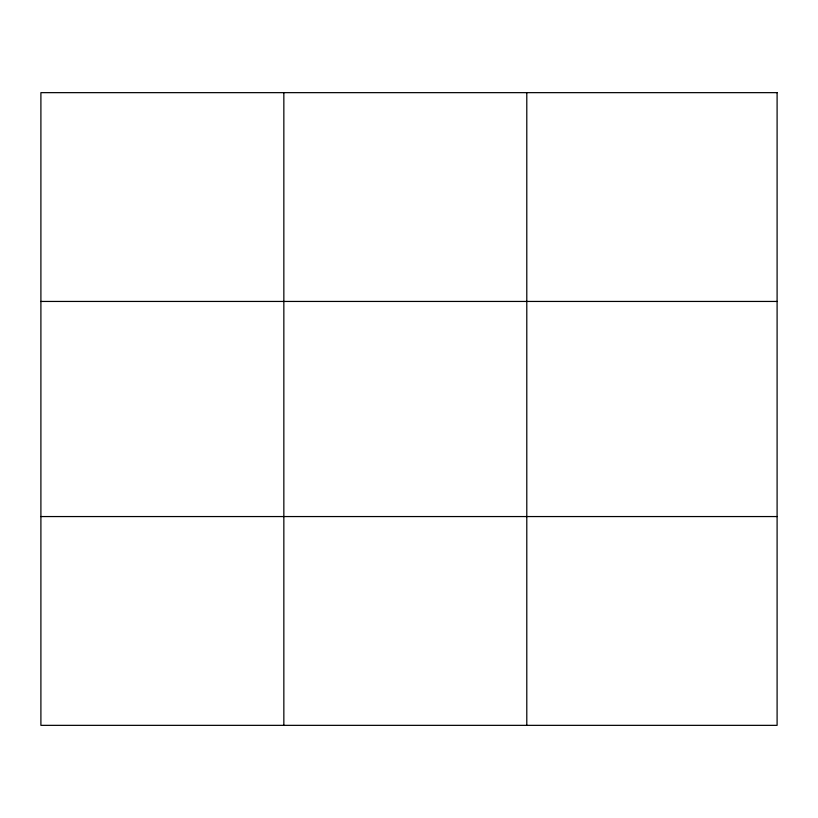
<?xml version="1.0" encoding="UTF-8"?>
<svg xmlns="http://www.w3.org/2000/svg" width="818" height="818" viewBox="0 0 818 818"><rect width="100%" height="100%" fill="white"/><g stroke="black" fill="none" stroke-linecap="round" stroke-linejoin="round"><path stroke-width="1.23" d="M283.846 92.649L283.846 725.351M526.792 92.649L526.792 725.351M40.9 301.443L777.1 301.443M40.9 516.557L777.1 516.557M777.1 92.649L777.1 725.351L40.9 725.351L40.9 92.649L777.1 92.649"/></g></svg>
